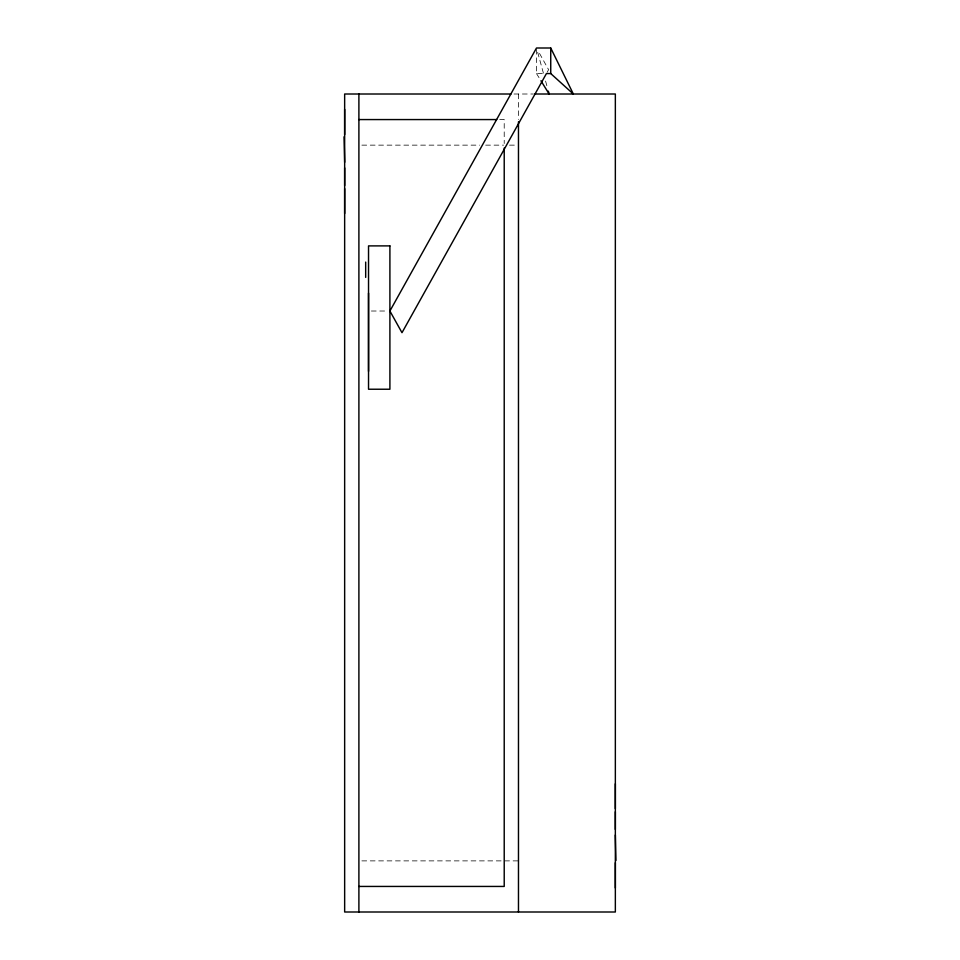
<?xml version="1.0" encoding="UTF-8"?>
<svg xmlns="http://www.w3.org/2000/svg" width="960" height="960" viewBox="0 0 960 960"><rect width="100%" height="100%" fill="white"/><g stroke="black" fill="none" stroke-linecap="round" stroke-linejoin="round"><path stroke-width="0.72" stroke-dasharray="4.8 3.6" d="M547.152 72.276L548.592 69.696L537.924 50.556M536.496 49.416L536.496 73.56L543.624 73.56M513.996 94.008L533.376 94.008M499.728 119.568L504.216 119.568L504.216 143.544M361.884 145.14L479.688 145.14M485.664 145.14L503.556 145.14M509.52 145.14L516.972 145.14M371.376 311.016L387.048 311.016M361.884 860.88L518.472 860.88M536.496 73.56L540.204 79.572M537.684 52.308L543.6 73.884M545.568 81.072L547.536 88.26M518.472 94.008L518.472 119.484"/><path stroke-width="1.44" d="M550.74 48L536.496 48L389.904 311.016L401.988 332.7L546.432 73.56L550.74 73.56L573.336 94.008L550.74 48L550.74 73.56M511.008 94.008L344.652 94.008L344.652 912L615.348 912L615.348 94.008L534.864 94.008M344.652 109.344L344.652 134.604M358.896 119.568L496.728 119.568M344.652 162.3L344.076 136.788M344.652 167.88L344.652 185.568M344.652 188.628L344.652 213.528M368.532 293.124L368.532 371.34M615.348 783.792L615.348 808.692M615.348 811.752L615.348 829.44M615.348 835.02L615.924 860.532M615.348 862.716L615.348 887.976M358.896 886.44L504.216 886.44L504.216 148.032M540.948 80.784L549.12 94.008L548.328 91.14M518.472 121.764L518.472 912M365.676 262.08L365.676 277.416M358.896 94.008L358.896 912M389.904 245.892L368.532 245.892L368.532 389.232L389.904 389.232L389.904 245.892"/></g></svg>
